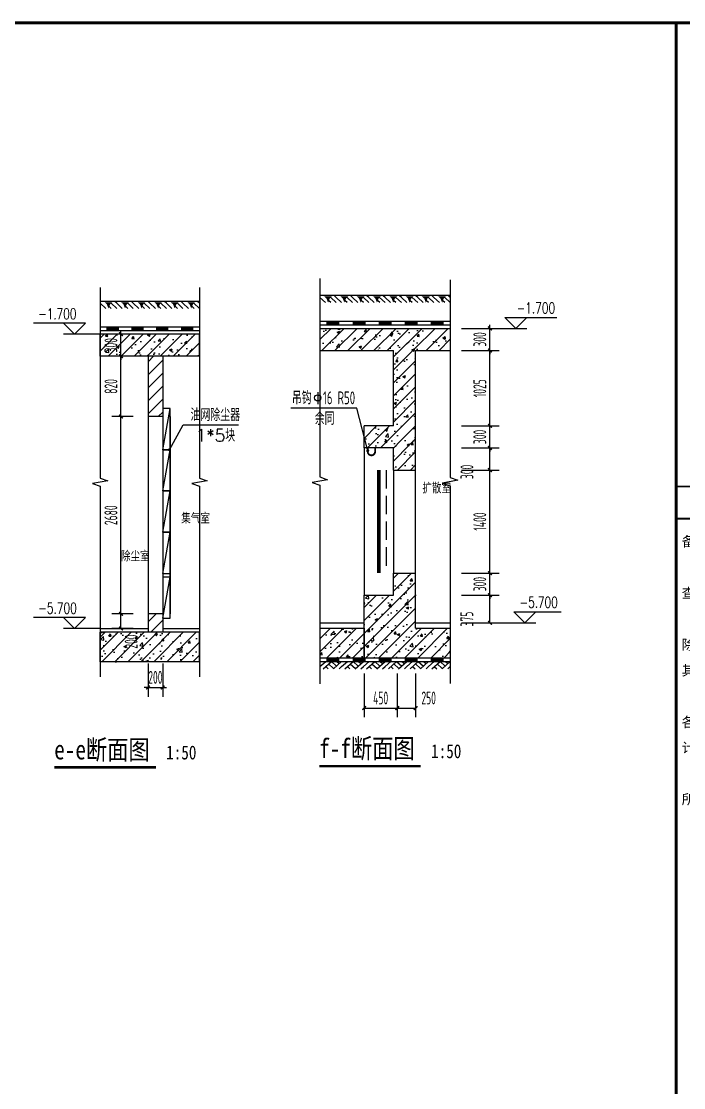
# Model space of a CAD drawing. Extents: x -473190 to 2138458, y -81875 to 2633646.
# Drawn here: x 1293565 to 1302566, y -37445 to -22955 of the extents above; entities that cross this region are included whole.
import ezdxf

# ---------------------------------------------------------------- set-up
doc = ezdxf.new("R2010")
doc.units = 0
doc.header["$LTSCALE"] = 1000
doc.linetypes.add('__DASH', pattern=[0.35, 0.25, -0.1])
for name, color, linetype in [('A-面层', 151, 'Continuous'), ('A_PLAN_DETAIL_zx', 41, 'Continuous'), ('DIM_ELEV', 3, 'Continuous'), ('DIM_LEAD', 3, 'Continuous'), ('DIM_SYMB', 3, 'Continuous'), ('ECA_TK', 7, 'Continuous'), ('PUB_DIM', 3, 'Continuous'), ('PUB_HATCH', 8, 'Continuous'), ('PUB_TEXT', 7, 'Continuous'), ('RF-M', 4, 'Continuous'), ('RF-QT', 30, 'Continuous'), ('RF-TC', 8, 'Continuous'), ('SURFACE', 6, 'Continuous'), ('TH_TEXT', 7, 'Continuous'), ('tk', 7, 'Continuous'), ('可见线', 7, 'Continuous')]:
    doc.layers.add(name, color=color, linetype=linetype)
doc.layers.add('RF-WZ', color=110, linetype='Continuous', lineweight=0)
doc.styles.add('_TCH_DIM', font='SIMPLEX', dxfattribs={"bigfont": 'GBCBIG'})
doc.styles.add('_TCH_DIM_T3', font='tssdeng.shx', dxfattribs={"width": 0.564706, "bigfont": '@@@tssdchn.shx'})
doc.styles.add('KING-1', font='GBENOR', dxfattribs={"bigfont": 'GBCBIG'})
doc.styles.add('SUNTXT', font='', dxfattribs={"height": 2.5})
doc.styles.add('TYDG_01', font='', dxfattribs={"width": 0.8})
doc.styles.add('TYDG_02', font='TSSDENG', dxfattribs={"width": 0.8, "bigfont": 'TSSDCHN'})
doc.styles.get('SUNTXT').set_extended_font_data('SimSun')
doc.styles.get('TYDG_01').set_extended_font_data('SimSun')
doc.dimstyles.new('_TCH_ARCH&&50', dxfattribs={"dimtxt": 175, "dimasz": 50, "dimexe": 125, "dimexo": 150, "dimgap": 50, "dimtad": 1, "dimdec": 0, "dimzin": 0, "dimdsep": 46, "dimtxsty": '_TCH_DIM_T3', "dimblk": 'ARCHTICK', "dimcen": 0.09, "dimclrt": 7, "dimazin": 2, "dimtfac": 1, "dimtdec": 0, "dimtix": 1, "dimtmove": 2, "dimatfit": 3, "dimfxl": 0, "dimtolj": 1, "dimtzin": 0, "dimarcsym": 0})
pattern_1 = [(45, (-477544.96, -71625.69), (-88.388348, 88.388348), []), (50, (-477544.96, -71625.7), (358.63009, -31.376067), [37.5, -412.5]), (355, (-477544.96, -71625.7), (-69.37567, 376.09607), [30, -330]), (100.4514, (-477515.08, -71628.3), (289.25469, 344.71977), [31.870095, -350.571056]), (46.1842, (-477544.96, -71525.7), (533.62052, -82.75951), [56.25, -618.75]), (96.6356, (-477500.5, -71532.6), (467.33135, 487.05894), [47.80514, -525.8565]), (351.1842, (-477544.96, -71525.7), (467.33097, 487.0593), [45, -495]), (21, (-477494.96, -71550.7), (298.453526, -201.309445), [37.5, -412.5]), (326, (-477494.96, -71550.7), (121.657666, 362.57502), [30, -330]), (71.4514, (-477470.1, -71567.47), (420.111314, 161.26525), [31.870095, -350.571056]), (37.5, (-477544.96, -71625.69), (6.079928, 166.446927), [0, -326, 0, -335, 0, -331.25]), (7.5, (-477544.96, -71625.69), (131.534769, 197.205856), [0, -191, 0, -318.5, 0, -126.25]), (327.5, (-477656.46, -71625.69), (266.911218, -11.277436), [0, -125, 0, -390, 0, -517.5]), (317.5, (-477706.46, -71625.7), (291.593085, 50.05249), [0, -162.5, 0, -259, 0, -367.5])]
pattern_2 = [(45, (-477544.96, -71535.93), (-88.388383, 88.388383), [])]

# ---------------------------------------------------------------- blocks, each defined once
blk = doc.blocks.new('10B_A1E图框')
blk.add_line((765, 184), (765, 584))
blk.add_line((765, 184), (765, 584))
blk.add_line((765, 184), (765, 584))
at = {"const_width": 0.5}
blk.add_lwpolyline([(831, 457.96), (765, 457.96)], dxfattribs=at)
blk.add_lwpolyline([(831, 457.96), (765, 457.96)], dxfattribs=at)
at = {"layer": 'ECA_TK', "const_width": 0.8}
blk.add_lwpolyline([(831, 10), (831, 584), (18, 584), (18, 10)], close=True, dxfattribs=at)
at = {"layer": 'ECA_TK'}
for points, const_width in [([(765, 10), (765, 584)], 0.8), ([(765, 457.96), (831, 457.96)], 0.5), ([(765, 449.25), (831, 449.25)], 0.5)]:
    blk.add_lwpolyline(points, dxfattribs=dict(at, const_width=const_width))
at = {"layer": 'ECA_TK', "style": 'SUNTXT'}
for s, p in [('备注：', (766.54, 441.68)), ('查、消防等主管部门批准后方可生效。', (766.54, 427.66)), ('除注明者外，标高以米（m）为单位，', (766.54, 413.62)), ('其余以毫米（mm）为单位。', (766.54, 406.61)), ('各专业图纸，如有疑问，请及时与设', (766.54, 392.61)), ('计师联系。', (766.54, 385.63)), ('所有设计变更须征得设计师同意。', (766.54, 371.62))]:
    blk.add_text(s, height=2.73, dxfattribs=at).set_placement(p)
blk = doc.blocks.new('_ArchTick')
at = {"color": 0, "linetype": 'ByBlock', "const_width": 0.4}
blk.add_lwpolyline([(-0.5, -0.5), (0.5, 0.5)], dxfattribs=at)
blk = doc.blocks.new('*D3143')
at = {"layer": 'Defpoints', "color": 0, "transparency": 16777216}
for p in [(1295287, -31531), (1295487, -31531), (1295487, -32007)]:
    blk.add_point(p, dxfattribs=at)
at = {"layer": 'PUB_DIM', "color": 0, "lineweight": -2, "transparency": 16777216}
for p, q in [((1295287, -31681), (1295287, -32132)), ((1295487, -31681), (1295487, -32132)), ((1295287, -32007), (1295237, -32007)), ((1295287, -32007), (1295487, -32007)), ((1295487, -32007), (1295537, -32007))]:
    blk.add_line(p, q, dxfattribs=at)
at = {"layer": 'PUB_DIM', "color": 0, "lineweight": -2, "transparency": 16777216, "xscale": 50, "yscale": 50, "zscale": 50}
blk.add_blockref('_ArchTick', (1295287, -32007), dxfattribs=at)
at = {"layer": 'PUB_DIM', "color": 0, "lineweight": -2, "transparency": 16777216, "xscale": 50, "yscale": 50, "zscale": 50, "rotation": 180}
blk.add_blockref('_ArchTick', (1295487, -32007), dxfattribs=at)
at = {"layer": 'PUB_DIM', "color": 7, "transparency": 16777216, "insert": (1295387, -31869), "char_height": 175, "attachment_point": 5, "style": '_TCH_DIM_T3'}
blk.add_mtext('\\A1;200', dxfattribs=at)
blk = doc.blocks.new('*D3144')
at = {"layer": 'Defpoints', "color": 0, "transparency": 16777216}
for p in [(1294920, -27206), (1295237, -27206), (1295237, -27506)]:
    blk.add_point(p, dxfattribs=at)
at = {"layer": 'PUB_DIM', "color": 0, "lineweight": -2, "transparency": 16777216}
for p, q in [((1295087, -27206), (1294795, -27206)), ((1294920, -27206), (1294920, -27156)), ((1294920, -27506), (1294920, -27206)), ((1295087, -27506), (1294795, -27506)), ((1294920, -27506), (1294920, -27556))]:
    blk.add_line(p, q, dxfattribs=at)
at = {"layer": 'PUB_DIM', "color": 0, "lineweight": -2, "transparency": 16777216, "xscale": 50, "yscale": 50, "zscale": 50}
for p, rotation in [((1294920, -27206), 270), ((1294920, -27506), 90)]:
    blk.add_blockref('_ArchTick', p, dxfattribs=dict(at, rotation=rotation))
at = {"layer": 'PUB_DIM', "color": 7, "transparency": 16777216, "insert": (1294783, -27356), "char_height": 175, "attachment_point": 5, "rotation": 90, "style": '_TCH_DIM_T3'}
blk.add_mtext('\\A1;300', dxfattribs=at)
blk = doc.blocks.new('*D3145')
at = {"layer": 'Defpoints', "color": 0, "transparency": 16777216}
for p in [(1294920, -27506), (1295237, -27506), (1295237, -28326)]:
    blk.add_point(p, dxfattribs=at)
at = {"layer": 'PUB_DIM', "color": 0, "lineweight": -2, "transparency": 16777216}
for p, q in [((1295087, -27506), (1294795, -27506)), ((1294920, -28326), (1294920, -27506)), ((1295087, -28326), (1294795, -28326))]:
    blk.add_line(p, q, dxfattribs=at)
at = {"layer": 'PUB_DIM', "color": 0, "lineweight": -2, "transparency": 16777216, "xscale": 50, "yscale": 50, "zscale": 50}
for p, rotation in [((1294920, -27506), 90), ((1294920, -28326), 270)]:
    blk.add_blockref('_ArchTick', p, dxfattribs=dict(at, rotation=rotation))
at = {"layer": 'PUB_DIM', "color": 7, "transparency": 16777216, "insert": (1294783, -27916), "char_height": 175, "attachment_point": 5, "rotation": 90, "style": '_TCH_DIM_T3'}
blk.add_mtext('\\A1;820', dxfattribs=at)
blk = doc.blocks.new('*D3146')
at = {"layer": 'Defpoints', "color": 0, "transparency": 16777216}
for p in [(1294920, -28326), (1295237, -28326), (1295237, -31006)]:
    blk.add_point(p, dxfattribs=at)
at = {"layer": 'PUB_DIM', "color": 0, "lineweight": -2, "transparency": 16777216}
for p, q in [((1295087, -28326), (1294795, -28326)), ((1294920, -31006), (1294920, -28326)), ((1295087, -31006), (1294795, -31006))]:
    blk.add_line(p, q, dxfattribs=at)
at = {"layer": 'PUB_DIM', "color": 0, "lineweight": -2, "transparency": 16777216, "xscale": 50, "yscale": 50, "zscale": 50}
for p, rotation in [((1294920, -28326), 90), ((1294920, -31006), 270)]:
    blk.add_blockref('_ArchTick', p, dxfattribs=dict(at, rotation=rotation))
at = {"layer": 'PUB_DIM', "color": 7, "transparency": 16777216, "insert": (1294783, -29666), "char_height": 175, "attachment_point": 5, "rotation": 90, "style": '_TCH_DIM_T3'}
blk.add_mtext('\\A1;2680', dxfattribs=at)
blk = doc.blocks.new('*D3147')
at = {"layer": 'Defpoints', "color": 0, "transparency": 16777216}
for p in [(1294920, -31006), (1295237, -31006), (1295237, -31206)]:
    blk.add_point(p, dxfattribs=at)
at = {"layer": 'PUB_DIM', "color": 0, "lineweight": -2, "transparency": 16777216}
for p, q in [((1295087, -31006), (1294795, -31006)), ((1294920, -31206), (1294920, -31006)), ((1295087, -31206), (1294795, -31206))]:
    blk.add_line(p, q, dxfattribs=at)
at = {"layer": 'PUB_DIM', "color": 0, "lineweight": -2, "transparency": 16777216, "xscale": 50, "yscale": 50, "zscale": 50}
for p, rotation in [((1294920, -31006), 90), ((1294920, -31206), 270)]:
    blk.add_blockref('_ArchTick', p, dxfattribs=dict(at, rotation=rotation))
at = {"layer": 'PUB_DIM', "color": 7, "transparency": 16777216, "insert": (1295058, -31383), "char_height": 175, "attachment_point": 5, "rotation": 90, "style": '_TCH_DIM_T3'}
blk.add_mtext('\\A1;200', dxfattribs=at)
blk = doc.blocks.new('*D3148')
at = {"layer": 'Defpoints', "color": 0, "linetype": 'ByBlock', "transparency": 16777216}
for p in [(1299395, -27127), (1299934, -27127), (1299395, -27427)]:
    blk.add_point(p, dxfattribs=at)
at = {"layer": 'PUB_DIM', "color": 0, "linetype": 'ByBlock', "lineweight": -2, "transparency": 16777216}
for p, q in [((1299934, -27127), (1299934, -27077)), ((1299545, -27127), (1300059, -27127)), ((1299934, -27427), (1299934, -27127)), ((1299545, -27427), (1300059, -27427)), ((1299934, -27427), (1299934, -27477))]:
    blk.add_line(p, q, dxfattribs=at)
at = {"layer": 'PUB_DIM', "color": 0, "linetype": 'ByBlock', "lineweight": -2, "transparency": 16777216, "xscale": 50, "yscale": 50, "zscale": 50}
for p, rotation in [((1299934, -27127), 270), ((1299934, -27427), 90)]:
    blk.add_blockref('_ArchTick', p, dxfattribs=dict(at, rotation=rotation))
at = {"layer": 'PUB_DIM', "color": 7, "linetype": 'ByBlock', "transparency": 16777216, "insert": (1299796, -27277), "char_height": 175, "attachment_point": 5, "rotation": 90, "style": '_TCH_DIM_T3'}
blk.add_mtext('\\A1;300', dxfattribs=at)
blk = doc.blocks.new('*D3149')
at = {"layer": 'Defpoints', "color": 0, "linetype": 'ByBlock', "transparency": 16777216}
for p in [(1299395, -27427), (1299934, -27427), (1299395, -28452)]:
    blk.add_point(p, dxfattribs=at)
at = {"layer": 'PUB_DIM', "color": 0, "linetype": 'ByBlock', "lineweight": -2, "transparency": 16777216}
for p, q in [((1299545, -27427), (1300059, -27427)), ((1299934, -28452), (1299934, -27427)), ((1299545, -28452), (1300059, -28452))]:
    blk.add_line(p, q, dxfattribs=at)
at = {"layer": 'PUB_DIM', "color": 0, "linetype": 'ByBlock', "lineweight": -2, "transparency": 16777216, "xscale": 50, "yscale": 50, "zscale": 50}
for p, rotation in [((1299934, -27427), 90), ((1299934, -28452), 270)]:
    blk.add_blockref('_ArchTick', p, dxfattribs=dict(at, rotation=rotation))
at = {"layer": 'PUB_DIM', "color": 7, "linetype": 'ByBlock', "transparency": 16777216, "insert": (1299796, -27940), "char_height": 175, "attachment_point": 5, "rotation": 90, "style": '_TCH_DIM_T3'}
blk.add_mtext('\\A1;1025', dxfattribs=at)
blk = doc.blocks.new('*D3150')
at = {"layer": 'Defpoints', "color": 0, "linetype": 'ByBlock', "transparency": 16777216}
for p in [(1299395, -28452), (1299934, -28452), (1299395, -28752)]:
    blk.add_point(p, dxfattribs=at)
at = {"layer": 'PUB_DIM', "color": 0, "linetype": 'ByBlock', "lineweight": -2, "transparency": 16777216}
for p, q in [((1299545, -28452), (1300059, -28452)), ((1299934, -28452), (1299934, -28402)), ((1299934, -28752), (1299934, -28452)), ((1299545, -28752), (1300059, -28752)), ((1299934, -28752), (1299934, -28802))]:
    blk.add_line(p, q, dxfattribs=at)
at = {"layer": 'PUB_DIM', "color": 0, "linetype": 'ByBlock', "lineweight": -2, "transparency": 16777216, "xscale": 50, "yscale": 50, "zscale": 50}
for p, rotation in [((1299934, -28452), 270), ((1299934, -28752), 90)]:
    blk.add_blockref('_ArchTick', p, dxfattribs=dict(at, rotation=rotation))
at = {"layer": 'PUB_DIM', "color": 7, "linetype": 'ByBlock', "transparency": 16777216, "insert": (1299796, -28602), "char_height": 175, "attachment_point": 5, "rotation": 90, "style": '_TCH_DIM_T3'}
blk.add_mtext('\\A1;300', dxfattribs=at)
blk = doc.blocks.new('*D3151')
at = {"layer": 'Defpoints', "color": 0, "linetype": 'ByBlock', "transparency": 16777216}
for p in [(1299395, -28752), (1299934, -28752), (1299395, -29052)]:
    blk.add_point(p, dxfattribs=at)
at = {"layer": 'PUB_DIM', "color": 0, "linetype": 'ByBlock', "lineweight": -2, "transparency": 16777216}
for p, q in [((1299545, -28752), (1300059, -28752)), ((1299934, -29052), (1299934, -28752)), ((1299545, -29052), (1300059, -29052))]:
    blk.add_line(p, q, dxfattribs=at)
at = {"layer": 'PUB_DIM', "color": 0, "linetype": 'ByBlock', "lineweight": -2, "transparency": 16777216, "xscale": 50, "yscale": 50, "zscale": 50}
for p, rotation in [((1299934, -28752), 90), ((1299934, -29052), 270)]:
    blk.add_blockref('_ArchTick', p, dxfattribs=dict(at, rotation=rotation))
at = {"layer": 'PUB_DIM', "color": 7, "linetype": 'ByBlock', "transparency": 16777216, "insert": (1299621, -29077), "char_height": 175, "attachment_point": 5, "rotation": 90, "style": '_TCH_DIM_T3'}
blk.add_mtext('\\A1;300', dxfattribs=at)
blk = doc.blocks.new('*D3152')
at = {"layer": 'Defpoints', "color": 0, "linetype": 'ByBlock', "transparency": 16777216}
for p in [(1299395, -29052), (1299934, -29052), (1299395, -30452)]:
    blk.add_point(p, dxfattribs=at)
at = {"layer": 'PUB_DIM', "color": 0, "linetype": 'ByBlock', "lineweight": -2, "transparency": 16777216}
for p, q in [((1299545, -29052), (1300059, -29052)), ((1299934, -30452), (1299934, -29052)), ((1299545, -30452), (1300059, -30452))]:
    blk.add_line(p, q, dxfattribs=at)
at = {"layer": 'PUB_DIM', "color": 0, "linetype": 'ByBlock', "lineweight": -2, "transparency": 16777216, "xscale": 50, "yscale": 50, "zscale": 50}
for p, rotation in [((1299934, -29052), 90), ((1299934, -30452), 270)]:
    blk.add_blockref('_ArchTick', p, dxfattribs=dict(at, rotation=rotation))
at = {"layer": 'PUB_DIM', "color": 7, "linetype": 'ByBlock', "transparency": 16777216, "insert": (1299796, -29752), "char_height": 175, "attachment_point": 5, "rotation": 90, "style": '_TCH_DIM_T3'}
blk.add_mtext('\\A1;1400', dxfattribs=at)
blk = doc.blocks.new('*D3153')
at = {"layer": 'Defpoints', "color": 0, "linetype": 'ByBlock', "transparency": 16777216}
for p in [(1299395, -30452), (1299934, -30452), (1299395, -30752)]:
    blk.add_point(p, dxfattribs=at)
at = {"layer": 'PUB_DIM', "color": 0, "linetype": 'ByBlock', "lineweight": -2, "transparency": 16777216}
for p, q in [((1299934, -30452), (1299934, -30402)), ((1299545, -30452), (1300059, -30452)), ((1299934, -30752), (1299934, -30452)), ((1299545, -30752), (1300059, -30752)), ((1299934, -30752), (1299934, -30802))]:
    blk.add_line(p, q, dxfattribs=at)
at = {"layer": 'PUB_DIM', "color": 0, "linetype": 'ByBlock', "lineweight": -2, "transparency": 16777216, "xscale": 50, "yscale": 50, "zscale": 50}
for p, rotation in [((1299934, -30452), 270), ((1299934, -30752), 90)]:
    blk.add_blockref('_ArchTick', p, dxfattribs=dict(at, rotation=rotation))
at = {"layer": 'PUB_DIM', "color": 7, "linetype": 'ByBlock', "transparency": 16777216, "insert": (1299796, -30602), "char_height": 175, "attachment_point": 5, "rotation": 90, "style": '_TCH_DIM_T3'}
blk.add_mtext('\\A1;300', dxfattribs=at)
blk = doc.blocks.new('*D3154')
at = {"layer": 'Defpoints', "color": 0, "linetype": 'ByBlock', "transparency": 16777216}
for p in [(1299395, -30752), (1299934, -30752), (1299395, -31127)]:
    blk.add_point(p, dxfattribs=at)
at = {"layer": 'PUB_DIM', "color": 0, "linetype": 'ByBlock', "lineweight": -2, "transparency": 16777216}
for p, q in [((1299545, -30752), (1300059, -30752)), ((1299934, -31127), (1299934, -30752)), ((1299545, -31127), (1300059, -31127))]:
    blk.add_line(p, q, dxfattribs=at)
at = {"layer": 'PUB_DIM', "color": 0, "linetype": 'ByBlock', "lineweight": -2, "transparency": 16777216, "xscale": 50, "yscale": 50, "zscale": 50}
for p, rotation in [((1299934, -30752), 90), ((1299934, -31127), 270)]:
    blk.add_blockref('_ArchTick', p, dxfattribs=dict(at, rotation=rotation))
at = {"layer": 'PUB_DIM', "color": 7, "linetype": 'ByBlock', "transparency": 16777216, "insert": (1299621, -31077), "char_height": 175, "attachment_point": 5, "rotation": 90, "style": '_TCH_DIM_T3'}
blk.add_mtext('\\A1;375', dxfattribs=at)
blk = doc.blocks.new('*D3155')
at = {"layer": 'Defpoints', "color": 0, "transparency": 16777216}
for p in [(1298224, -31668), (1298674, -31668), (1298674, -32287)]:
    blk.add_point(p, dxfattribs=at)
at = {"layer": 'PUB_DIM', "color": 0, "lineweight": -2, "transparency": 16777216}
for p, q in [((1298224, -31818), (1298224, -32412)), ((1298674, -31818), (1298674, -32412)), ((1298224, -32287), (1298674, -32287))]:
    blk.add_line(p, q, dxfattribs=at)
at = {"layer": 'PUB_DIM', "color": 0, "lineweight": -2, "transparency": 16777216, "xscale": 50, "yscale": 50, "zscale": 50, "rotation": 180}
blk.add_blockref('_ArchTick', (1298224, -32287), dxfattribs=at)
at = {"layer": 'PUB_DIM', "color": 0, "lineweight": -2, "transparency": 16777216, "xscale": 50, "yscale": 50, "zscale": 50}
blk.add_blockref('_ArchTick', (1298674, -32287), dxfattribs=at)
at = {"layer": 'PUB_DIM', "color": 7, "transparency": 16777216, "insert": (1298449, -32149), "char_height": 175, "attachment_point": 5, "style": '_TCH_DIM_T3'}
blk.add_mtext('\\A1;450', dxfattribs=at)
blk = doc.blocks.new('*D3156')
at = {"layer": 'Defpoints', "color": 0, "transparency": 16777216}
for p in [(1298674, -31668), (1298924, -31668), (1298924, -32287)]:
    blk.add_point(p, dxfattribs=at)
at = {"layer": 'PUB_DIM', "color": 0, "lineweight": -2, "transparency": 16777216}
for p, q in [((1298674, -31818), (1298674, -32412)), ((1298924, -31818), (1298924, -32412)), ((1298674, -32287), (1298924, -32287))]:
    blk.add_line(p, q, dxfattribs=at)
at = {"layer": 'PUB_DIM', "color": 0, "lineweight": -2, "transparency": 16777216, "xscale": 50, "yscale": 50, "zscale": 50, "rotation": 180}
blk.add_blockref('_ArchTick', (1298674, -32287), dxfattribs=at)
at = {"layer": 'PUB_DIM', "color": 0, "lineweight": -2, "transparency": 16777216, "xscale": 50, "yscale": 50, "zscale": 50}
blk.add_blockref('_ArchTick', (1298924, -32287), dxfattribs=at)
at = {"layer": 'PUB_DIM', "color": 7, "transparency": 16777216, "insert": (1299101, -32149), "char_height": 175, "attachment_point": 5, "style": '_TCH_DIM_T3'}
blk.add_mtext('\\A1;250', dxfattribs=at)
blk = doc.blocks.new('$LinePat$防水层2')
at = {"color": 0}
blk.add_line((0, 0), (600, 0), dxfattribs=at)
blk.add_solid([(150, 0), (450, 0), (150, -100), (450, -100)], dxfattribs=at)
blk = doc.blocks.new('$LinePat$素土夯实')
at = {"color": 0}
for p, q in [((0, -210), (210, 0)), ((120, -300), (420, 0)), ((420, 0), (608, -188)), ((495, -300), (795, 0)), ((615, 0), (705, -90)), ((210, -210), (300, -300)), ((315, -105), (502, -293)), ((705, -300), (795, -210))]:
    blk.add_line(p, q, dxfattribs=at)
blk = doc.blocks.new('$LinePat$自然土壤')
at = {"color": 0}
for p, q in [((0, -90), (71, -19)), ((0, -300), (211, -89)), ((210, -300), (286, -224)), ((420, -300), (630, -90))]:
    blk.add_line(p, q, dxfattribs=at)
for points in [[(0, 0), (630, 0), (168, -45), (462, -45)], [(168, -45), (462, -45), (252, -132), (378, -132)], [(252, -132), (378, -132), (315, -300)]]:
    blk.add_solid(points, dxfattribs=at)

msp = doc.modelspace()

# ---------------------------------------------------------------- hatches: boundary and pattern name
at = {"layer": 'PUB_HATCH'}
h = msp.add_hatch(dxfattribs=at)
h.set_pattern_fill('钢筋混凝土', color=256, scale=50, style=0)
h.set_pattern_definition(pattern_1)
h.paths.add_polyline_path([(1295387, -27506.2), (1295387, -27206.2), (1294637.5, -27206.2), (1294637.5, -27506.2)])
h = msp.add_hatch(dxfattribs=at)
h.set_pattern_fill('钢筋混凝土', color=256, scale=50, style=0)
h.set_pattern_definition(pattern_1)
h.paths.add_polyline_path([(1295987.2, -27206.2), (1295387, -27206.2), (1295387, -27506.2), (1295987.2, -27506.2)])
h = msp.add_hatch(dxfattribs=at)
h.set_pattern_fill('钢筋混凝土', color=256, scale=50, style=0)
h.set_pattern_definition(pattern_1)
h.paths.add_polyline_path([(1297623.5, -27427.1), (1298623.5, -27427.1), (1298823.5, -27327.1), (1298923.5, -27127.1), (1297623.5, -27127.1)])
h = msp.add_hatch(dxfattribs=at)
h.set_pattern_fill('钢筋混凝土', color=256, scale=50, style=0)
h.set_pattern_definition(pattern_1)
h.paths.add_polyline_path([(1298823.5, -27327.1), (1298923.5, -27427.1), (1299394.6, -27427.1), (1299394.6, -27127.1), (1298923.5, -27127.1)])
h = msp.add_hatch(dxfattribs=at)
h.set_pattern_fill('钢筋混凝土', color=256, scale=50, style=0)
h.set_pattern_definition(pattern_1)
h.paths.add_polyline_path([(1298723.5, -28652.1), (1298923.5, -28752.1), (1298923.5, -27427.1), (1298823.5, -27327.1), (1298623.5, -27427.1), (1298623.5, -28452.1)])
h = msp.add_hatch(dxfattribs=at)
h.set_pattern_fill('普通砖', color=256, scale=50, style=0)
h.set_pattern_definition(pattern_2)
h.paths.add_polyline_path([(1295487, -27506.2), (1295287, -27506.2), (1295287, -28326.2), (1295487, -28326.2)])
h = msp.add_hatch(dxfattribs=at)
h.set_pattern_fill('钢筋混凝土', color=256, scale=50, style=0)
h.set_pattern_definition(pattern_1)
h.paths.add_polyline_path([(1298723.5, -28652.1), (1298623.5, -28452.1), (1298223.5, -28452.1), (1298223.5, -28752.1), (1298623.5, -28752.1)])
h = msp.add_hatch(dxfattribs=at)
h.set_pattern_fill('钢筋混凝土', color=256, scale=50, style=0)
h.set_pattern_definition(pattern_1)
h.paths.add_polyline_path([(1298923.5, -29052.1), (1298923.5, -28752.1), (1298723.5, -28652.1), (1298623.5, -28752.1), (1298623.5, -29052.1)])
h = msp.add_hatch(dxfattribs=at)
h.set_pattern_fill('钢筋混凝土', color=256, scale=50, style=0)
h.set_pattern_definition(pattern_1)
h.paths.add_polyline_path([(1298623.5, -30752.1), (1298923.5, -30752.1), (1298923.5, -30452.1), (1298623.5, -30452.1)])
h = msp.add_hatch(dxfattribs=at)
h.set_pattern_fill('钢筋混凝土', color=256, scale=50, style=0)
h.set_pattern_definition(pattern_1)
h.paths.add_polyline_path([(1298223.5, -31602.1), (1298923.5, -31202.1), (1298923.5, -30752.1), (1298223.5, -30752.1)])
h = msp.add_hatch(dxfattribs=at)
h.set_pattern_fill('普通砖', color=256, scale=50, style=0)
h.set_pattern_definition(pattern_2)
h.paths.add_polyline_path([(1295287, -31006.2), (1295287, -31256.2), (1295487, -31256.2), (1295487, -31006.2)])
h = msp.add_hatch(dxfattribs=at)
h.set_pattern_fill('钢筋混凝土', color=256, scale=50, style=0)
h.set_pattern_definition(pattern_1)
h.paths.add_polyline_path([(1295387, -31656.2), (1295387, -31256.2), (1294637.5, -31256.2), (1294637.5, -31656.2)])
h = msp.add_hatch(dxfattribs=at)
h.set_pattern_fill('钢筋混凝土', color=256, scale=50, style=0)
h.set_pattern_definition(pattern_1)
h.paths.add_polyline_path([(1295987.2, -31256.2), (1295387, -31256.2), (1295387, -31656.2), (1295987.2, -31656.2)])
h = msp.add_hatch(dxfattribs=at)
h.set_pattern_fill('钢筋混凝土', color=256, scale=50, style=0)
h.set_pattern_definition(pattern_1)
h.paths.add_polyline_path([(1297623.5, -31602.1), (1298223.5, -31602.1), (1298223.5, -31202.1), (1297623.5, -31202.1)])
h = msp.add_hatch(dxfattribs=at)
h.set_pattern_fill('钢筋混凝土', color=256, scale=50, style=0)
h.set_pattern_definition(pattern_1)
h.paths.add_polyline_path([(1298923.5, -31202.1), (1298223.5, -31602.1), (1299394.6, -31602.1), (1299394.6, -31202.1)])

# ---------------------------------------------------------------- linework, layer by layer
at = {"layer": 'A-面层'}
for points in [[(1294637.5, -31206.2), (1295287, -31206.2)], [(1295487, -31206.2), (1295987.2, -31206.2)]]:
    msp.add_lwpolyline(points, dxfattribs=at)
at = {"layer": 'A_PLAN_DETAIL_zx', "const_width": 25, "elevation": 0}
msp.add_lwpolyline([(1298373.5, -28752.3), (1298373.5, -28802.1, -1), (1298273.5, -28802.1), (1298273.5, -28752.3)], format="xyb", dxfattribs=at)
at = {"layer": 'DIM_ELEV'}
for p, q in [((1294437.5, -27056.2), (1293729.1, -27056.2)), ((1294287.5, -27206.2), (1294137.5, -27056.2)), ((1294287.5, -27206.2), (1294437.5, -27056.2)), ((1300284, -27127.1), (1300134, -26977.1)), ((1300134, -26977.1), (1300842.4, -26977.1)), ((1300284, -27127.1), (1300434, -26977.1)), ((1294637.5, -27206.2), (1294137.5, -27206.2)), ((1299934, -27127.1), (1300434, -27127.1)), ((1300409, -31127.1), (1300259, -30977.1)), ((1300259, -30977.1), (1300899.9, -30977.1)), ((1300409, -31127.1), (1300559, -30977.1)), ((1294437.5, -31056.2), (1293729.1, -31056.2)), ((1294287.5, -31206.2), (1294137.5, -31056.2)), ((1294287.5, -31206.2), (1294437.5, -31056.2)), ((1300059, -31127.1), (1300559, -31127.1)), ((1294637.5, -31206.2), (1294137.5, -31206.2))]:
    msp.add_line(p, q, dxfattribs=at)
at = {"layer": 'DIM_LEAD'}
for p, q in [((1298126.1, -28211), (1297229.3, -28211)), ((1298273, -28789.6), (1298126.1, -28211)), ((1298273, -28789.6), (1298126.1, -28211)), ((1295577, -28776.2), (1295766.7, -28438.5)), ((1295577, -28776.2), (1295766.7, -28438.5)), ((1295577, -28776.2), (1295766.7, -28438.5)), ((1295577, -28776.2), (1295766.7, -28438.5)), ((1295577, -28776.2), (1295766.7, -28438.5)), ((1295766.7, -28438.5), (1296516.2, -28438.5))]:
    msp.add_line(p, q, dxfattribs=at)
at = {"layer": 'DIM_LEAD', "const_width": 20}
for points in [[(1295572.1, -28784.9, 1), (1295581.9, -28767.5, 1)], [(1295572.1, -28784.9, 1), (1295581.9, -28767.5, 1)], [(1295572.1, -28784.9, 1), (1295581.9, -28767.5, 1)], [(1295572.1, -28784.9, 1), (1295581.9, -28767.5, 1)], [(1295572.1, -28784.9, 1), (1295581.9, -28767.5, 1)], [(1298275.4, -28799.3, 1), (1298270.5, -28779.9, 1)], [(1298275.4, -28799.3, 1), (1298270.5, -28779.9, 1)]]:
    msp.add_lwpolyline(points, format="xyb", close=True, dxfattribs=at)
at = {"layer": 'DIM_SYMB'}
for points in [[(1297623.5, -26449.4), (1297623.5, -29146.4), (1297728.5, -29184.6), (1297518.5, -29221.6), (1297623.5, -29258.9), (1297623.5, -31955.8)], [(1299394.6, -26466.8), (1299394.6, -29153.3), (1299499.6, -29191.5), (1299289.6, -29228.6), (1299394.6, -29265.8), (1299394.6, -31952.3)], [(1294637.5, -26571), (1294637.5, -29160.3), (1294742.5, -29198.5), (1294532.5, -29235.5), (1294637.5, -29272.8), (1294637.5, -31862)], [(1295987.2, -26571), (1295987.2, -29160.3), (1296092.2, -29198.5), (1295882.2, -29235.5), (1295987.2, -29272.8), (1295987.2, -31862)]]:
    msp.add_lwpolyline(points, dxfattribs=at)
at = {"layer": 'DIM_SYMB', "const_width": 35}
for points in [[(1294012.4, -33092.6), (1295393.8, -33092.6)], [(1297613, -33075.4), (1298994.4, -33075.4)]]:
    msp.add_lwpolyline(points, dxfattribs=at)
at = {"layer": 'PUB_TEXT'}
msp.add_line((1297593.5, -27992.2), (1297593.5, -28158.5), dxfattribs=at)
msp.add_circle((1297593.5, -28071), 42, dxfattribs=at)
at = {"layer": 'RF-M'}
for p, q in [((1295287, -28326.2), (1295287, -31006.2)), ((1295487, -28326.2), (1295487, -31006.2)), ((1295587, -28326.2), (1295587, -31006.2)), ((1295587, -31006.2), (1295587, -28326.2)), ((1298623.5, -29052.1), (1298623.5, -30452.1)), ((1298923.5, -30452.1), (1298923.5, -29052.1))]:
    msp.add_line(p, q, dxfattribs=at)
at = {"layer": 'RF-M', "linetype": '__DASH'}
msp.add_line((1298523.5, -29052.1), (1298523.5, -30452.1), dxfattribs=at)
at = {"layer": 'RF-M'}
for points in [[(1295487, -28776.2), (1295587, -28216.2)], [(1295587, -28216.2), (1295487, -28216.2), (1295487, -28776.2), (1295587, -28776.2), (1295587, -28216.2)], [(1295487, -29336.2), (1295587, -28776.2)], [(1295587, -28776.2), (1295487, -28776.2), (1295487, -29336.2), (1295587, -29336.2), (1295587, -28776.2)], [(1295487, -29896.2), (1295587, -29336.2)], [(1295587, -29336.2), (1295487, -29336.2), (1295487, -29896.2), (1295587, -29896.2), (1295587, -29336.2)], [(1295487, -30456.2), (1295587, -29896.2)], [(1295587, -29896.2), (1295487, -29896.2), (1295487, -30456.2), (1295587, -30456.2), (1295587, -29896.2)], [(1295487, -31066.2), (1295587, -30506.2)], [(1295587, -30506.2), (1295487, -30506.2), (1295487, -31066.2), (1295587, -31066.2), (1295587, -30506.2)]]:
    msp.add_lwpolyline(points, dxfattribs=at)
at = {"layer": 'RF-M', "const_width": 50}
msp.add_lwpolyline([(1298423.5, -29052.1), (1298423.5, -30452.1)], dxfattribs=at)
at = {"layer": 'RF-QT'}
for p, q in [((1295387, -27206.2), (1294637.5, -27206.2)), ((1294637.5, -27506.2), (1294637.5, -27206.2)), ((1295987.2, -27206.2), (1295387, -27206.2)), ((1295987.2, -27506.2), (1295987.2, -27206.2)), ((1297623.5, -27127.1), (1298923.5, -27127.1)), ((1297623.5, -27127.1), (1297623.5, -27427.1)), ((1298923.5, -27127.1), (1299394.6, -27127.1)), ((1299394.6, -27127.1), (1299394.6, -27427.1)), ((1295387, -27506.2), (1294637.5, -27506.2)), ((1295287, -27506.2), (1295287, -28326.2)), ((1295987.2, -27506.2), (1295387, -27506.2)), ((1295487, -27506.2), (1295487, -28326.2)), ((1297623.5, -27427.1), (1298623.5, -27427.1)), ((1298623.5, -28452.1), (1298623.5, -27427.1)), ((1298923.5, -28752.1), (1298923.5, -27427.1)), ((1298923.5, -27427.1), (1299394.6, -27427.1)), ((1295487, -28326.2), (1295287, -28326.2)), ((1298623.5, -28452.1), (1298223.5, -28452.1)), ((1298223.5, -28752.1), (1298223.5, -28452.1)), ((1298623.5, -28752.1), (1298223.5, -28752.1)), ((1298623.5, -29052.1), (1298623.5, -28752.1)), ((1298923.5, -29052.1), (1298923.5, -28752.1)), ((1298623.5, -29052.1), (1298923.5, -29052.1)), ((1298623.5, -30752.1), (1298623.5, -30452.1)), ((1298623.5, -30452.1), (1298923.5, -30452.1)), ((1298923.5, -30752.1), (1298923.5, -30452.1)), ((1298223.5, -31602.1), (1298223.5, -30752.1)), ((1298223.5, -30752.1), (1298623.5, -30752.1)), ((1298923.5, -31202.1), (1298923.5, -30752.1)), ((1295287, -31006.2), (1295287, -31256.2)), ((1295487, -31006.2), (1295287, -31006.2)), ((1295487, -31006.2), (1295487, -31256.2)), ((1295387, -31256.2), (1294637.5, -31256.2)), ((1294637.5, -31656.2), (1294637.5, -31256.2)), ((1295987.2, -31256.2), (1295387, -31256.2)), ((1295987.2, -31656.2), (1295987.2, -31256.2)), ((1297623.5, -31202.1), (1298223.5, -31202.1)), ((1297623.5, -31202.1), (1297623.5, -31602.1)), ((1298223.5, -31202.1), (1298223.5, -31602.1)), ((1298923.5, -31202.1), (1299394.6, -31202.1)), ((1299394.6, -31202.1), (1299394.6, -31602.1)), ((1295387, -31656.2), (1294637.5, -31656.2)), ((1295987.2, -31656.2), (1295387, -31656.2)), ((1297623.5, -31602.1), (1298223.5, -31602.1)), ((1298223.5, -31602.1), (1299394.6, -31602.1))]:
    msp.add_line(p, q, dxfattribs=at)
at = {"layer": 'SURFACE'}
for p, q in [((1294637.5, -26756.2), (1295987.2, -26756.2)), ((1297623.5, -26677.1), (1299394.6, -26677.1))]:
    msp.add_line(p, q, dxfattribs=at)
at = {"layer": 'SURFACE', "color": 8}
msp.add_line((1298223.5, -28752.1), (1298223.5, -30752.1), dxfattribs=at)
at = {"layer": 'SURFACE'}
for points in [[(1297623.5, -27027.1), (1299394.6, -27027.1)], [(1297623.5, -27077.1), (1299394.6, -27077.1)], [(1294637.5, -27106.2), (1295987.2, -27106.2)], [(1294637.5, -27156.2), (1295987.2, -27156.2)], [(1297623.5, -31602.1), (1298973.5, -31602.1), (1298973.5, -31602.1), (1299394.6, -31602.1)], [(1297623.5, -31652.1), (1299023.5, -31652.1), (1299023.5, -31652.1), (1299394.6, -31652.1)]]:
    msp.add_lwpolyline(points, dxfattribs=at)
at = {"layer": '可见线'}
for p, q in [((1297623.5, -31127.1), (1298223.5, -31127.1)), ((1298923.5, -31127.1), (1299394.6, -31127.1))]:
    msp.add_line(p, q, dxfattribs=at)

# ---------------------------------------------------------------- block references
at = {"layer": 'RF-TC', "xscale": 0.3712866425367835, "yscale": 0.3333333333333333, "zscale": 0.3333333333333333, "rotation": 359.9999999913452}
for p in [(1297623.5, -31652.1), (1297918.7, -31652.1), (1298213.9, -31652.1), (1298509.1, -31652.1), (1298804.2, -31652.1), (1299099.4, -31652.1)]:
    msp.add_blockref('$LinePat$素土夯实', p, dxfattribs=at)
at = {"layer": 'SURFACE', "color": 8, "yscale": 0.3333333333333333, "zscale": 0.3333333333333333}
for p, xscale, rotation in [((1294862.4, -26756.5), -0.3570707885296716, 3.771104778422975e-05), ((1295087.4, -26756.5), -0.3570707885296716, 3.771104778422975e-05), ((1295312.3, -26756.5), -0.3570707885296716, 3.771104778422975e-05), ((1295537.3, -26756.5), -0.3570707885296716, 3.771104778422975e-05), ((1295762.2, -26756.5), -0.3570707885296716, 3.771104778422975e-05), ((1295987.2, -26756.5), -0.3570707885296716, 3.771104778422975e-05), ((1297844.9, -26677.4), -0.3513962866999574, 359.9999999999962), ((1298066.3, -26677.4), -0.3513962866999574, 359.9999999999962), ((1298287.7, -26677.4), -0.3513962866999574, 359.9999999999962), ((1298509.1, -26677.4), -0.3513962866999574, 359.9999999999962), ((1298730.4, -26677.4), -0.3513962866999574, 359.9999999999962), ((1298951.8, -26677.4), -0.3513962866999574, 359.9999999999962), ((1299173.2, -26677.4), -0.3513962866999574, 359.9999999999962), ((1299394.6, -26677.4), -0.3513962866999574, 359.9999999999962)]:
    msp.add_blockref('$LinePat$自然土壤', p, dxfattribs=dict(at, xscale=xscale, rotation=rotation))
at = {"layer": 'SURFACE', "xscale": 0.5903457616555194, "yscale": 0.5, "zscale": 0.5}
for p in [(1297623.5, -27027.1), (1297977.8, -27027.1), (1298332, -27027.1), (1298686.2, -27027.1), (1299040.4, -27027.1)]:
    msp.add_blockref('$LinePat$防水层2', p, dxfattribs=at)
at = {"layer": 'SURFACE', "yscale": 0.5, "zscale": 0.5}
for p, xscale, rotation in [((1294637.5, -27106.2), 0.5623864952741866, 3.771105265649037e-05), ((1294974.9, -27106.2), 0.5623864952741866, 3.771105265649037e-05), ((1295312.3, -27106.2), 0.5623864952741866, 3.771105265649037e-05), ((1295649.8, -27106.2), 0.5623864952741866, 3.771105265649037e-05), ((1297623.5, -31602.1), 0.5903457616340989, 359.9999999913452), ((1297977.8, -31602.1), 0.5903457616340989, 359.9999999913452), ((1298332, -31602.1), 0.5903457616340989, 359.9999999913452), ((1298686.2, -31602.1), 0.5903457616340989, 359.9999999913452), ((1299040.4, -31602.1), 0.5903457616340989, 359.9999999913452)]:
    msp.add_blockref('$LinePat$防水层2', p, dxfattribs=dict(at, xscale=xscale, rotation=rotation))
at = {"layer": 'tk', "xscale": 50, "yscale": 50, "zscale": 50}
msp.add_blockref('10B_A1E图框', (1264213.1, -52174.7), dxfattribs=at)

# ---------------------------------------------------------------- texts
at = {"layer": 'PUB_TEXT'}
for s, height, style, width, p in [('-1.700', 148.75, '_TCH_DIM', 0.705882, (1300297.4, -26924.6)), ('-1.700', 148.75, '_TCH_DIM', 0.705882, (1293793.6, -27003.7)), ('吊钩', 175, 'TYDG_02', 0.8, (1297243.5, -28158.5)), ('16 R50', 175, 'TYDG_02', 0.64, (1297663.5, -28158.5)), ('余同', 175, 'TYDG_02', 0.8, (1297554.2, -28438.5)), ('-5.700', 148.75, '_TCH_DIM', 0.705882, (1293796.6, -31003.7)), ('-5.700', 148.75, '_TCH_DIM', 0.705882, (1300334.9, -30924.6)), ('e-e断面图', 264.35, 'TYDG_01', 0.8, (1294012.4, -32984.2)), ('f-f断面图', 264.35, 'TYDG_01', 0.8, (1297613, -32967)), ('1:50', 188.82, 'TYDG_01', 0.8, (1295533.8, -32984.2)), ('1:50', 188.82, 'TYDG_01', 0.8, (1299134.4, -32967))]:
    msp.add_text(s, height=height, dxfattribs=dict(at, style=style, width=width)).set_placement(p)
at = {"layer": 'RF-WZ', "style": 'KING-1'}
msp.add_text('扩散室', height=144.68, dxfattribs=at).set_placement((1299014.8, -29369.8, 0))
for s, p in [('集气室', (1295737.9, -29779.3)), ('除尘室', (1294919.2, -30294.8))]:
    msp.add_text(s, height=144.68, rotation=0.00004, dxfattribs=at).set_placement(p)
at = {"layer": 'TH_TEXT', "style": '_TCH_DIM'}
for s, p in [('油网除尘器', (1295864.2, -28386)), ('1*5块', (1295932.2, -28666))]:
    msp.add_text(s, height=168.79, dxfattribs=at).set_placement(p)

# ---------------------------------------------------------------- dimensions: what is measured, and where the dimension line sits
at = {"layer": 'PUB_DIM', "linetype": 'ByBlock'}
for p1, p2, picture, middle in [((1299394.6, -27427.1), (1299394.6, -27127.1), '*D3148', (1299796.5, -27277.1)), ((1299394.6, -28452.1), (1299394.6, -27427.1), '*D3149', (1299796.5, -27939.6)), ((1299394.6, -28752.1), (1299394.6, -28452.1), '*D3150', (1299796.5, -28602.1)), ((1299394.6, -30452.1), (1299394.6, -29052.1), '*D3152', (1299796.5, -29752.1)), ((1299394.6, -30752.1), (1299394.6, -30452.1), '*D3153', (1299796.5, -30602.1))]:
    dim = msp.add_aligned_dim(p1=p1, p2=p2, distance=-539.4, dimstyle='_TCH_ARCH&&50', dxfattribs=at)
    dim.commit()
    dim.dimension.update_dxf_attribs({"geometry": picture, "text_midpoint": middle})
at = {"layer": 'PUB_DIM'}
for p1, p2, distance, picture, middle in [((1295237, -27506.2), (1295237, -27206.2), 316.8, '*D3144', (1294782.7, -27356.2)), ((1295237, -28326.2), (1295237, -27506.2), 316.8, '*D3145', (1294782.7, -27916.2)), ((1295237, -31006.2), (1295237, -28326.2), 316.8, '*D3146', (1294782.7, -29666.2)), ((1295287, -31531.2), (1295487, -31531.2), -475.5, '*D3143', (1295387, -31869.2)), ((1298223.5, -31668.3), (1298673.5, -31668.3), -618.4, '*D3155', (1298448.5, -32149.2))]:
    dim = msp.add_aligned_dim(p1=p1, p2=p2, distance=distance, dimstyle='_TCH_ARCH&&50', dxfattribs=at)
    dim.commit()
    dim.dimension.update_dxf_attribs({"geometry": picture, "text_midpoint": middle})
at = {"layer": 'PUB_DIM', "linetype": 'ByBlock'}
for base, p1, p2, picture, middle in [((1299934, -28752.1), (1299394.6, -29052.1), (1299394.6, -28752.1), '*D3151', (1299621.5, -29077.1)), ((1299934, -30752.1), (1299394.6, -31127.1), (1299394.6, -30752.1), '*D3154', (1299621.5, -31077.1))]:
    dim = msp.add_linear_dim(base=base, p1=p1, p2=p2, angle=90, dimstyle='_TCH_ARCH&&50', dxfattribs=at)
    dim.commit()
    dim.dimension.update_dxf_attribs({"geometry": picture, "text_midpoint": middle, "dimtype": 129})
at = {"layer": 'PUB_DIM'}
for base, p1, p2, angle, picture, middle in [((1294920.2, -31006.2), (1295237, -31206.2), (1295237, -31006.2), 90.00004, '*D3147', (1295057.7, -31383.4)), ((1298923.5, -32286.7), (1298673.5, -31668.3), (1298923.5, -31668.3), 0, '*D3156', (1299100.8, -32149.2))]:
    dim = msp.add_linear_dim(base=base, p1=p1, p2=p2, angle=angle, dimstyle='_TCH_ARCH&&50', dxfattribs=at)
    dim.commit()
    dim.dimension.update_dxf_attribs({"geometry": picture, "text_midpoint": middle, "dimtype": 129})

doc.saveas('drawing.dxf')
